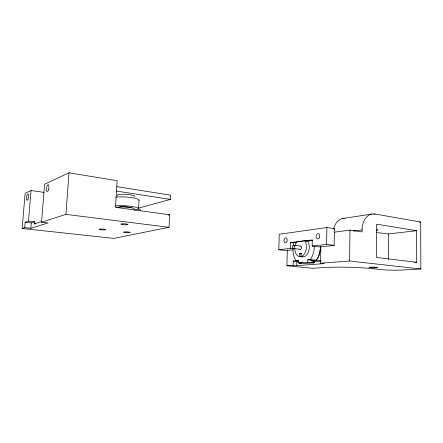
<?xml version="1.0" encoding="UTF-8"?>
<svg xmlns="http://www.w3.org/2000/svg" width="443" height="443" viewBox="0 0 443 443"><rect width="100%" height="100%" fill="white"/><g stroke="black" fill="none" stroke-linecap="round" stroke-linejoin="round"><path stroke-width="0.66" d="M388.544 259.332L388.638 233.932L416.547 230.687L416.625 262.295L414.57 262.428M287.308 249.963L286.898 265.761L312.608 268.292L322.947 267.594A33.341 2.675 1.3 0 1 371.755 268.602L381.44 269.621A14.414 1.179 0.9 0 0 401.48 270.036L420.85 268.979L420.689 222.026L375.071 214.013A18.152 12.565 82.4 0 0 362.064 229.934L362.047 231.933L349.97 230.116L334.537 232.138M420.85 268.979L349.593 261.005L349.97 230.116M278.808 249.691L290.398 248.418L290.547 242.559L312.287 239.918L312.165 246.026L319.641 246.956L334.149 245.411L334.41 228.643L326.895 227.519L279.234 234.258L278.808 249.691L286.084 250.539L292.945 249.802M312.165 246.026L326.602 244.436L326.895 227.519M286.898 265.761L293.105 265.291L296.721 265.65L324.265 263.596L320.577 263.208L320.876 246.845M295.188 245.477A8.965 5.759 -83.2 0 1 296.633 241.917L304.701 240.748L307.708 241.269A8.938 5.776 -83.3 0 1 309.07 249.736A8.938 5.776 -83.3 0 1 304.762 256.491L303.765 256.785L300.897 256.469C302.187 251.63 298.693 252.416 299.839 256.563L302.702 256.879L301.738 256.774M318.102 257.477L316.429 260.257L313.932 260.462L313.882 262.904L307.686 262.25L307.741 259.797L310.227 259.587L321.214 260.777M293.105 265.291L293.211 261.071L298.017 260.667M296.721 265.65L296.821 261.453L298.2 261.337M313.882 262.904L304.275 263.43L298.128 262.793L298.178 260.6L295.974 260.523A16.33 10.554 -83.3 0 1 293.022 248.506M22.15 228.466L113.801 238.389L169.004 227.314L169.652 214.794L115.473 207.302L117.179 180.705L69.03 172.803L44.61 184.205L41.564 222.214L48.01 222.962L30.833 228.306L24.719 227.636L22.15 228.466L25.118 193.309L31.043 190.54L43.99 192.389M138.725 208.06L170.455 199.394L170.677 195.197L116.797 186.664M138.543 208.731L139.047 200.192M41.564 222.214L65.913 214.373L69.03 172.803M24.719 227.636L25.173 222.242L28.502 221.096L31.043 190.54M30.833 228.306L31.276 222.94L34.67 221.805L34.504 223.82L35.855 223.975M320.328 249.149L319.669 253.169M320.344 248.96L320.505 247.105M319.591 253.457L318.323 257.012M316.429 260.257C319.248 256.198 320.588 251.175 320.311 246.247M310.227 259.587L311.086 258.479A16.33 10.554 -83.3 0 0 314.303 246.33M301.999 262.666L301.179 263.69L299.219 263.485M34.504 223.82L41.731 221.478M300.897 256.469L301.893 256.176A8.965 5.759 -83.2 0 0 306.196 249.392A8.965 5.759 -83.2 0 0 304.845 240.898L304.701 240.748M168.323 215.104L169.652 214.794M342.694 218.51L371.788 214.047M373.715 214.218L375.071 214.013M333.042 228.832L334.41 228.643M419.316 222.203L420.689 222.026M353.281 231.058L362.064 229.934M296.411 242.459L293.006 242.869L290.547 242.559M306.622 241.23L312.747 240.494M313.993 261.63L320.876 261.082M320.577 263.208L349.593 261.005M298.128 262.793L307.686 262.25M388.638 233.932L376.257 232.52M295.974 260.523L298.698 260.811M293.211 261.071L296.821 261.453M299.839 256.563L298.875 256.458A8.965 5.759 -83.2 0 1 294.822 248.34M307.741 259.797L313.932 260.462M300.005 253.402L301.146 253.529M25.173 222.242L31.276 222.94M299.933 253.595L301.079 253.723M299.9 253.806L301.046 253.933M28.502 221.096L34.67 221.805M300.099 253.235L301.246 253.363M293.122 248.445L300.293 249.304M290.398 248.418L293.737 248.816M416.625 262.295L376.395 257.455L376.605 224.18L416.547 230.687M293.676 245.212L300.841 246.098M65.913 214.373L169.004 227.314M326.602 244.436L334.149 245.411M116.515 191.083L170.455 199.394M312.824 260.346L314.895 262.555L312.913 262.345L310.848 260.13M116.564 207.612A8.877 1.418 3.8 0 1 126.443 206.992A8.877 1.418 3.8 0 1 134.146 209.09M117.628 195.767A8.854 1.578 4 0 1 125.59 194.294A8.854 1.578 4 0 1 134.871 196.736M115.197 205.873A13.201 2.121 3.8 0 1 134.506 206.936A13.201 2.121 3.8 0 1 134.129 210.032M115.756 197.174A13.179 2.287 3.9 0 1 131.156 197.556A13.179 2.287 3.9 0 1 138.93 200.48M119.555 207.108A6.435 1.036 3.8 0 1 130.159 207.523M130.436 207.595A6.435 1.036 3.8 0 1 131.455 207.955M138.044 208.836A12.033 1.91 3.7 0 1 140.265 210.519M376.777 229.612A4.325 0.604 0.4 0 1 376.572 230.465M333.651 228.721A17.244 12.404 82.5 0 1 344.305 218.338M300.57 246.086A1.628 1.047 -83.2 0 1 301.628 247.532L301.589 247.953A1.628 1.047 -83.2 0 1 300.038 249.182M293.355 245.533A16.33 10.554 -83.3 0 1 293.975 242.836M294.451 246.657L294.412 247.089A1.645 1.041 -83.2 0 1 292.718 248.191A1.645 1.041 -83.2 0 1 292.961 245.428A1.645 1.041 -83.2 0 1 294.451 246.657M28.059 198.962A3.217 0.919 -82.3 0 0 28.014 193.934A3.217 0.919 -82.3 0 0 26.525 198.436A3.217 0.919 -82.3 0 0 28.059 198.962M48.387 189.986A3.489 1.085 -82 0 0 48.198 184.653A3.489 1.085 -82 0 0 46.532 189.693A3.489 1.085 -82 0 0 48.387 189.986M124.871 232.486A3.251 0.404 3.3 0 0 130.159 232.553A3.251 0.404 3.3 0 0 125.867 231.85A3.251 0.404 3.3 0 0 124.871 232.486M100.428 229.668A3.35 0.421 3.6 0 0 105.805 229.734A3.35 0.421 3.6 0 0 101.248 228.998A3.35 0.421 3.6 0 0 100.428 229.668M122.506 224.59A3.561 0.487 3.5 0 0 127.955 224.523A3.561 0.487 3.5 0 0 122.739 223.759A3.561 0.487 3.5 0 0 122.506 224.59M286.793 241.795A2.52 1.567 -82.8 0 0 285.94 237.858A2.52 1.567 -82.8 0 0 284.096 241.418A2.52 1.567 -82.8 0 0 286.793 241.795M319.242 237.83A2.686 1.783 -82.1 0 0 318.329 233.588A2.686 1.783 -82.1 0 0 316.202 237.31A2.686 1.783 -82.1 0 0 319.242 237.83M371.046 267.76A4.364 0.365 1 0 0 377.718 267.578A4.364 0.365 1 0 0 371.312 267.129A4.364 0.365 1 0 0 371.046 267.76"/></g></svg>
